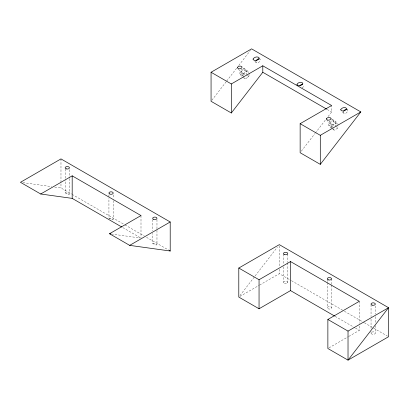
<?xml version="1.0" encoding="UTF-8"?>
<svg xmlns="http://www.w3.org/2000/svg" width="409" height="409" viewBox="0 0 409 409"><rect width="100%" height="100%" fill="white"/><g stroke="black" fill="none" stroke-linecap="round" stroke-linejoin="round"><path stroke-width="0.31" stroke-dasharray="2.04 1.53" d="M255.845 61.197C255.845 65.783 262.665 60.65 259.24 58.012M343.386 111.739C343.356 116.355 350.329 111.115 346.653 108.579M249.158 74.607L248.718 76.933L245.236 78.804L242.419 77.178L239.766 73.773L240.431 70.276L243.912 68.41L246.729 70.036L249.383 73.441L246.566 71.815L243.912 68.41M242.639 76.013L243.084 73.681L240.431 70.276M247.2 74.99L246.065 73.528L246.729 70.036M331.351 128.518L328.698 125.118L329.363 121.621L332.844 119.755L335.661 121.381L338.309 124.786M331.459 127.94L332.016 125.026L329.363 121.621M336.51 126.821L334.997 124.873L335.661 121.381M332.757 129.331L334.168 130.144L337.645 128.278L337.977 126.529M65.159 192.813C70.864 193.068 70.169 196.422 65.159 192.813L65.159 180.921M108.932 218.084C114.632 218.34 113.942 221.693 108.932 218.084L108.932 198.058M152.7 243.355C158.406 243.611 157.71 246.964 152.7 243.355L152.7 233.34M211.842 100.282L226.259 81.631M226.647 81.125L236.78 68.017M238.728 65.496L250.42 50.373M301.305 151.212L314.904 133.615M315.293 133.114L325.784 119.54M328.115 116.524L331.612 112L331.612 105.512M239.96 295.564L254.771 276.407M255.16 275.901L277.368 247.164M302.231 87.976L303.524 86.585L303.739 84.995M239.889 296.443L259.055 285.38M259.603 285.063L279.316 273.677L290.901 280.369M328.974 347.865L348.299 336.709M348.851 336.387L359.342 330.334L359.342 325.912M243.084 73.681L246.566 71.815M239.766 73.773L242.583 75.399L246.065 73.528M332.016 125.026L335.498 123.155L337.374 124.239M328.698 125.118L331.515 126.744L334.997 124.873M22.945 182.654L51.626 186.642M54.74 187.077L60.977 187.946L71.457 193.994M111.412 233.994L140.369 238.023M327.205 109.454L331.612 112M291.453 280.686L343.867 310.942M344.414 311.264L363.724 322.41M364.276 322.727L373.105 327.824M373.657 328.146L387.446 336.106M335.119 316.346L354.935 327.788M355.487 328.105L359.342 330.334M72.01 194.316L124.418 224.572M124.97 224.889L144.28 236.039M146.483 237.312L168.554 250.052M122.833 227.624L140.445 237.793M254.863 61.452L256.06 62.638M342.456 111.974L343.601 113.181M332.844 119.755L335.498 123.155M331.193 118.513L333.81 121.872M336.888 127.306L337.645 128.278M326.607 119.566L330.549 124.627M331.515 126.744L332.65 128.201M333.028 128.687L334.168 130.144M243.007 68.129L244.879 70.527M247.578 75.476L248.718 76.933M238.396 69.141L241.622 73.283M242.583 75.399L244.101 77.342M244.48 77.828L245.236 78.804M347.297 109.857L347.507 110.261M259.756 59.315L259.966 59.724M375.314 305.952L375.314 314.158M375.314 316.684L375.314 322.364M375.314 325.523L375.314 333.095A2.132 1.232 0 0 1 372.113 334.163A2.132 1.232 0 0 1 372.113 332.026A2.132 1.232 0 0 1 375.314 333.095M371.045 304.69L371.045 316.684M371.045 319.209L371.045 328.678M371.045 331.832L371.045 333.095M359.342 301.295L359.342 323.391M331.541 278.79L331.541 284.47M331.541 285.099L331.541 307.824A2.132 1.232 0 0 1 328.34 308.892A2.132 1.232 0 0 1 328.34 306.755A2.132 1.232 0 0 1 331.541 307.824M327.277 279.419L327.277 281.944M327.277 282.578L327.277 307.824M287.772 254.147L287.772 262.353M287.772 262.987L287.772 282.553A2.132 1.232 0 0 1 284.572 283.621A2.132 1.232 0 0 1 284.572 281.489A2.132 1.232 0 0 1 287.772 282.553M283.503 254.147L283.503 264.25M283.503 266.775L283.503 282.553M279.316 245.906L279.316 266.734M279.316 269.26L279.316 273.677M156.969 219.587L156.969 229.705M156.969 230.339L156.969 244.884M152.7 219.577L152.7 230.84M140.998 215.563L140.998 237.486M113.201 194.95L113.201 198.114M113.201 200.64L113.201 219.613M108.932 194.929L108.932 197.435M69.428 169.679L69.428 177.9M69.428 178.534L69.428 194.341M65.159 169.035L65.159 180.297M60.977 158.907L60.977 187.946M331.822 125.118A2.132 1.697 -37.9 0 0 334.046 122.245A2.132 1.697 -37.9 0 0 330.671 122.378A2.132 1.697 -37.9 0 0 331.822 125.118M242.895 73.778A2.132 1.697 -37.9 0 0 245.114 70.905A2.132 1.697 -37.9 0 0 241.739 71.033A2.132 1.697 -37.9 0 0 242.895 73.778"/><path stroke-width="0.61" d="M256.06 60.639L257.353 59.249L258.974 58.865M299.828 85.91L301.126 84.52L302.742 84.136M343.601 111.182L344.894 109.786L346.515 109.407M231.32 112.991L262.798 72.27L262.798 65.783L231.32 83.952L211.064 72.255L211.064 101.294L231.32 112.991L231.32 83.952M262.798 65.783L331.612 105.512L300.14 123.682L300.14 152.721L320.293 164.357L360.82 111.923L251.586 48.86L211.064 72.255M40.711 194.004L72.183 175.834L140.998 215.563L109.525 233.733L129.684 245.369L170.205 251.008L170.205 221.975L60.977 158.907L20.45 182.307L40.711 194.004L72.183 198.38L121.729 226.985M129.684 245.369L170.205 221.975M300.14 123.682L320.293 135.323L360.82 111.923M238.795 268.043L279.316 244.643L388.55 307.706L388.55 336.745L348.023 360.14L327.87 348.504L327.87 319.47L359.342 301.295L290.528 261.566L259.05 279.736L238.795 268.043L238.795 297.077L259.05 308.775L290.528 290.605L334.567 316.029M348.023 331.106L388.55 307.706L348.023 360.14L348.023 331.106L327.87 319.47M109.525 233.733L110.783 233.907M262.798 72.27L326.658 109.137M169.101 250.369L170.205 251.008M320.293 135.323L320.293 164.357M290.528 261.566L290.528 290.605M259.05 279.736L259.05 308.775M72.183 175.834L72.183 198.38M253.11 59.024L253.089 59.474C254.439 61.554 258.866 60.409 259.24 58.012C257.89 55.982 254.112 57.055 253.11 59.024M297.011 84.285L296.985 84.714C298.284 86.708 302.527 85.614 302.885 83.308C301.586 81.371 297.967 82.398 297.011 84.285M340.779 109.556L340.758 109.98C342.052 111.979 346.295 110.885 346.653 108.579C345.36 106.642 341.735 107.669 340.779 109.556M237.588 67.214L237.491 67.909C238.467 69.464 242 68.973 242.077 67.004C241.095 65.568 238.585 65.961 237.588 67.214M326.52 118.559L326.423 119.249C327.399 120.808 330.932 120.318 331.004 118.349C330.027 116.913 327.512 117.306 326.52 118.559M372.113 305.124A2.132 1.232 0 0 0 375.314 304.061A2.132 1.232 0 0 0 372.113 302.992A2.132 1.232 0 0 0 372.113 305.124M284.127 254.388A2.132 1.232 0 0 0 287.701 253.836A2.132 1.232 0 0 0 285.083 252.327A2.132 1.232 0 0 0 284.127 254.388M328.34 279.858A2.132 1.232 0 0 0 331.541 278.79A2.132 1.232 0 0 0 328.34 277.721A2.132 1.232 0 0 0 328.34 279.858M153.769 219.393A2.132 1.232 0 0 0 156.969 218.324A2.132 1.232 0 0 0 153.769 217.256A2.132 1.232 0 0 0 153.769 219.393M66.227 168.851A2.132 1.232 0 0 0 69.428 167.782A2.132 1.232 0 0 0 66.227 166.719A2.132 1.232 0 0 0 66.227 168.851M109.556 193.927A2.132 1.232 0 0 0 113.124 193.375A2.132 1.232 0 0 0 110.512 191.862A2.132 1.232 0 0 0 109.556 193.927"/></g></svg>
